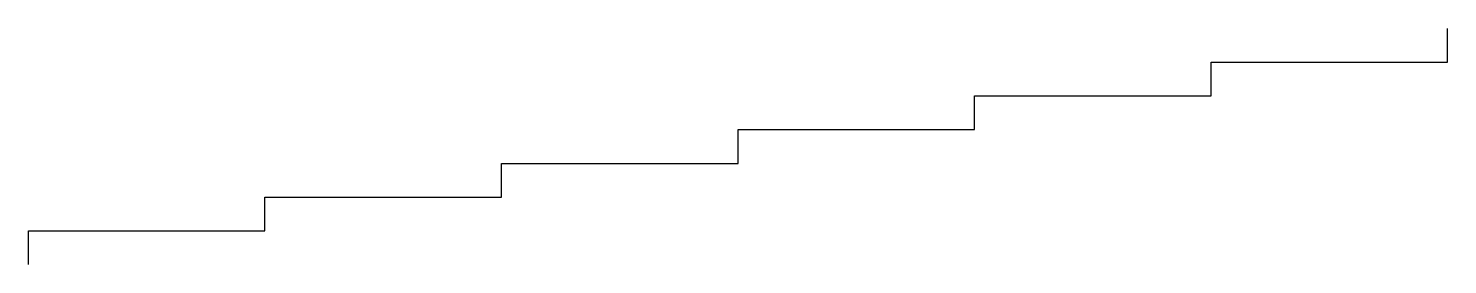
# Model space of a CAD drawing. Header units: millimetres. Extents: x 0 to 6, y 0 to 1.
import ezdxf

# ---------------------------------------------------------------- set-up
doc = ezdxf.new("R2010")
doc.units = ezdxf.units.MM
doc.header["$LTSCALE"] = 500

msp = doc.modelspace()

# ---------------------------------------------------------------- linework, layer by layer
for p, q in [((6, 0.8571), (6, 1)), ((5, 0.7143), (5, 0.8571)), ((5, 0.8571), (6, 0.8571)), ((4, 0.5714), (4, 0.7143)), ((4, 0.7143), (5, 0.7143)), ((3, 0.4286), (3, 0.5714)), ((3, 0.5714), (4, 0.5714)), ((2, 0.2857), (2, 0.4286)), ((2, 0.4286), (3, 0.4286)), ((1, 0.1429), (1, 0.2857)), ((1, 0.2857), (2, 0.2857)), ((0, 0), (0, 0.1429)), ((0, 0.1429), (1, 0.1429))]:
    msp.add_line(p, q)

doc.saveas('drawing.dxf')
